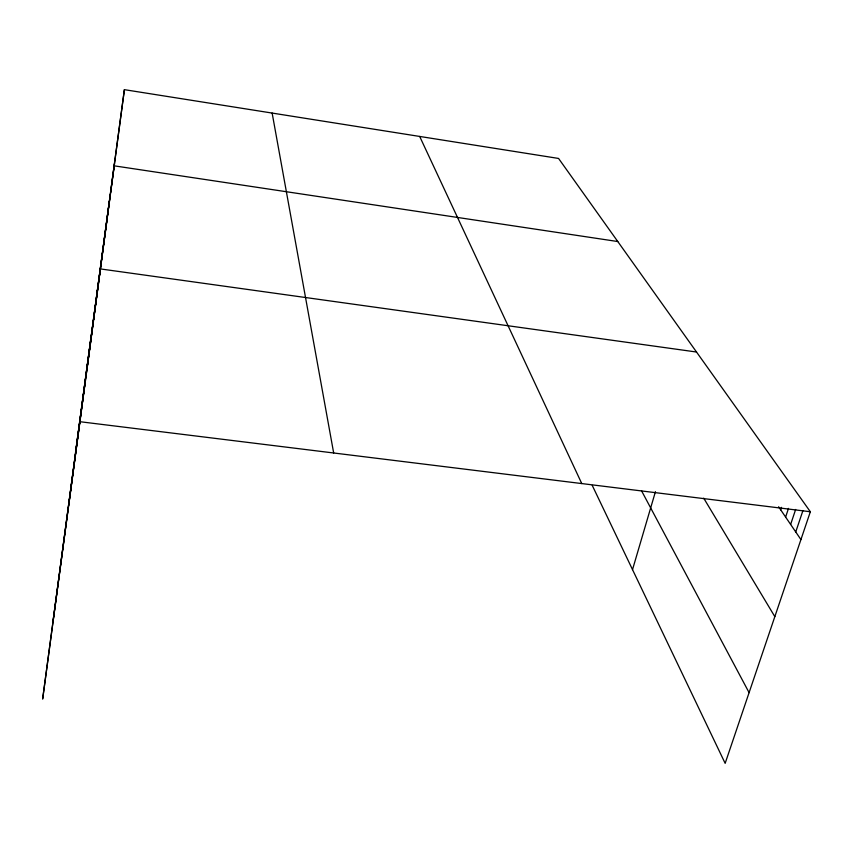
<?xml version="1.0" encoding="UTF-8"?>
<svg xmlns="http://www.w3.org/2000/svg" width="853" height="853" viewBox="0 0 853 853"><rect width="100%" height="100%" fill="white"/><g stroke="black" fill="none" stroke-linecap="round" stroke-linejoin="round"><path stroke-width="1.28" d="M91.036 337.063L42.65 699.076L82.314 403.97M68.72 505.061L81.504 409.269M81.675 408.001L109.344 201.233M90.066 346.083L86.761 370.895L88.328 359.188M90.226 344.889L91.655 334.152M91.975 331.753L93.425 320.941M93.585 319.736L124.389 89.661L558.566 158.445L810.35 511.747L725.157 763.339L592.238 485.389M75.522 452.506L124.389 89.661M53.003 621.453L84.81 384.298M85.001 383.498L85.705 377.655M85.854 376.568L89.949 346.137M90.119 344.889L100.227 269.804M100.323 269.516L107.073 219.381M107.126 218.485L107.873 212.941M108.022 211.843L110.453 193.823M110.591 192.789L112.991 174.961M113.118 174.012L114.505 163.691M82.474 402.776L83.104 398.052M83.423 395.717L84.81 385.364M85.119 383.104L85.567 379.734M86.164 375.288L86.611 371.993M88.467 358.132L89.992 346.819M90.269 344.804L90.674 341.786M91.207 337.82L91.729 333.886M91.9 332.595L92.593 327.445M92.764 326.166L94.288 314.896M94.448 313.669L95.099 308.786M95.269 307.581L95.749 303.977M96.229 300.427L97.637 289.967M97.786 288.826L98.543 283.175M98.692 282.066L99.438 276.532M99.588 275.434L100.174 271.094M632.521 569.623L655.445 491.669M780.687 509.827L781.497 507.354M785.624 517.078L788.503 508.388M790.635 524.446L795.646 509.465M795.742 531.941L802.929 510.584M79.638 421.67L810.35 511.747M100.227 268.898L696.528 352.022M114.121 165.823L617.785 241.538M778.608 506.767L800.924 539.576M703.714 498.163L774.833 616.634M641.477 490.667L749.094 692.647M419.687 136.448L581.767 483.566M272.139 113.065L333.672 452.986"/></g></svg>
